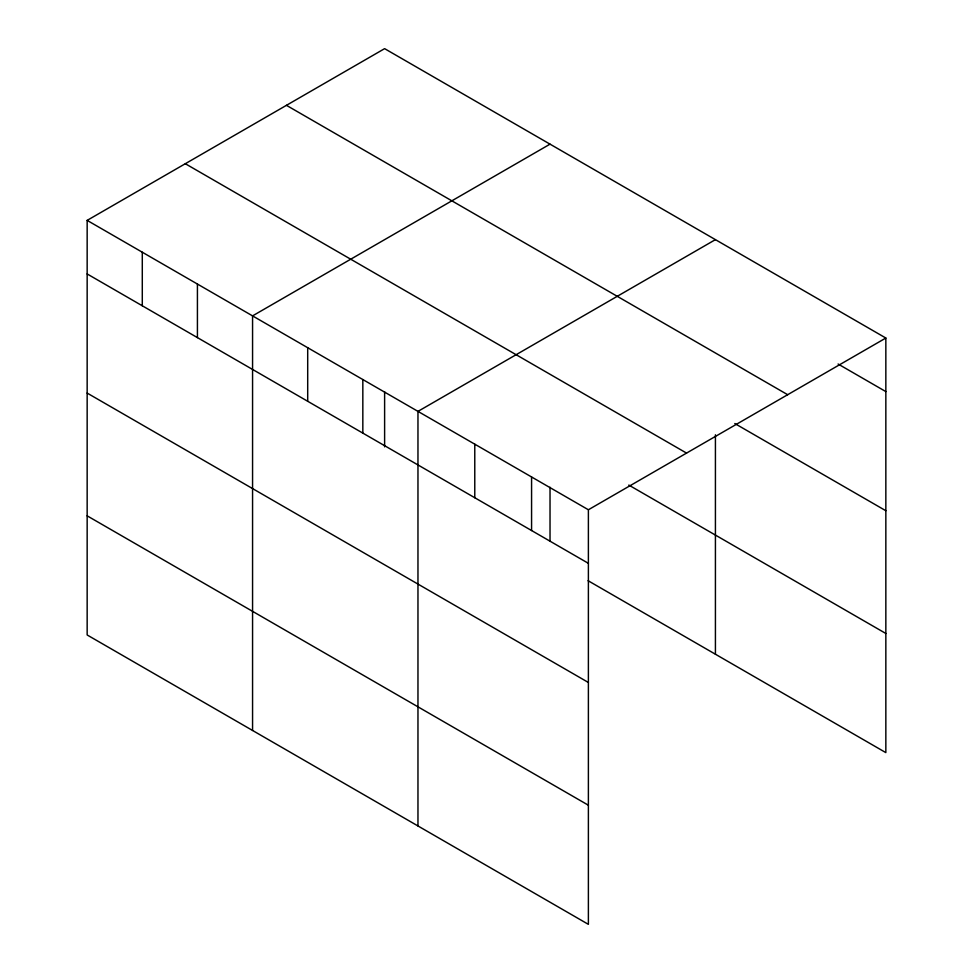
<?xml version="1.0" encoding="UTF-8"?>
<svg xmlns="http://www.w3.org/2000/svg" width="973" height="973" viewBox="0 0 973 973"><rect width="100%" height="100%" fill="white"/><g stroke="black" fill="none" stroke-linecap="round" stroke-linejoin="round"><path stroke-width="1.46" d="M87.156 220.385L588.385 509.767L588.385 924.35L87.156 634.968L87.156 220.385L384.615 48.65L885.844 338.032L885.844 752.615L588.093 580.711M550.025 144.15L252.566 315.884L252.566 730.468M715.423 239.638L417.964 411.384L417.964 825.955M588.385 509.767L885.844 338.032M838.081 364.011L885.844 391.596M286.451 105.327L787.68 394.71M734.797 423.523L885.844 510.728M185.32 163.719L686.549 453.102M628.789 485.065L885.844 633.484M87.156 273.948L588.385 563.331M87.156 393.08L588.385 682.474M87.156 515.836L588.385 805.218M715.423 434.797L715.423 654.221M550.025 487.242L550.025 540.854M531.574 476.977L531.574 530.54M474.775 444.175L474.775 497.738M384.615 391.754L384.615 446.85M362.832 379.543L362.832 433.107M307.699 347.714L307.699 401.277M197.422 284.055L197.422 337.619M142.289 252.214L142.289 305.777"/></g></svg>
